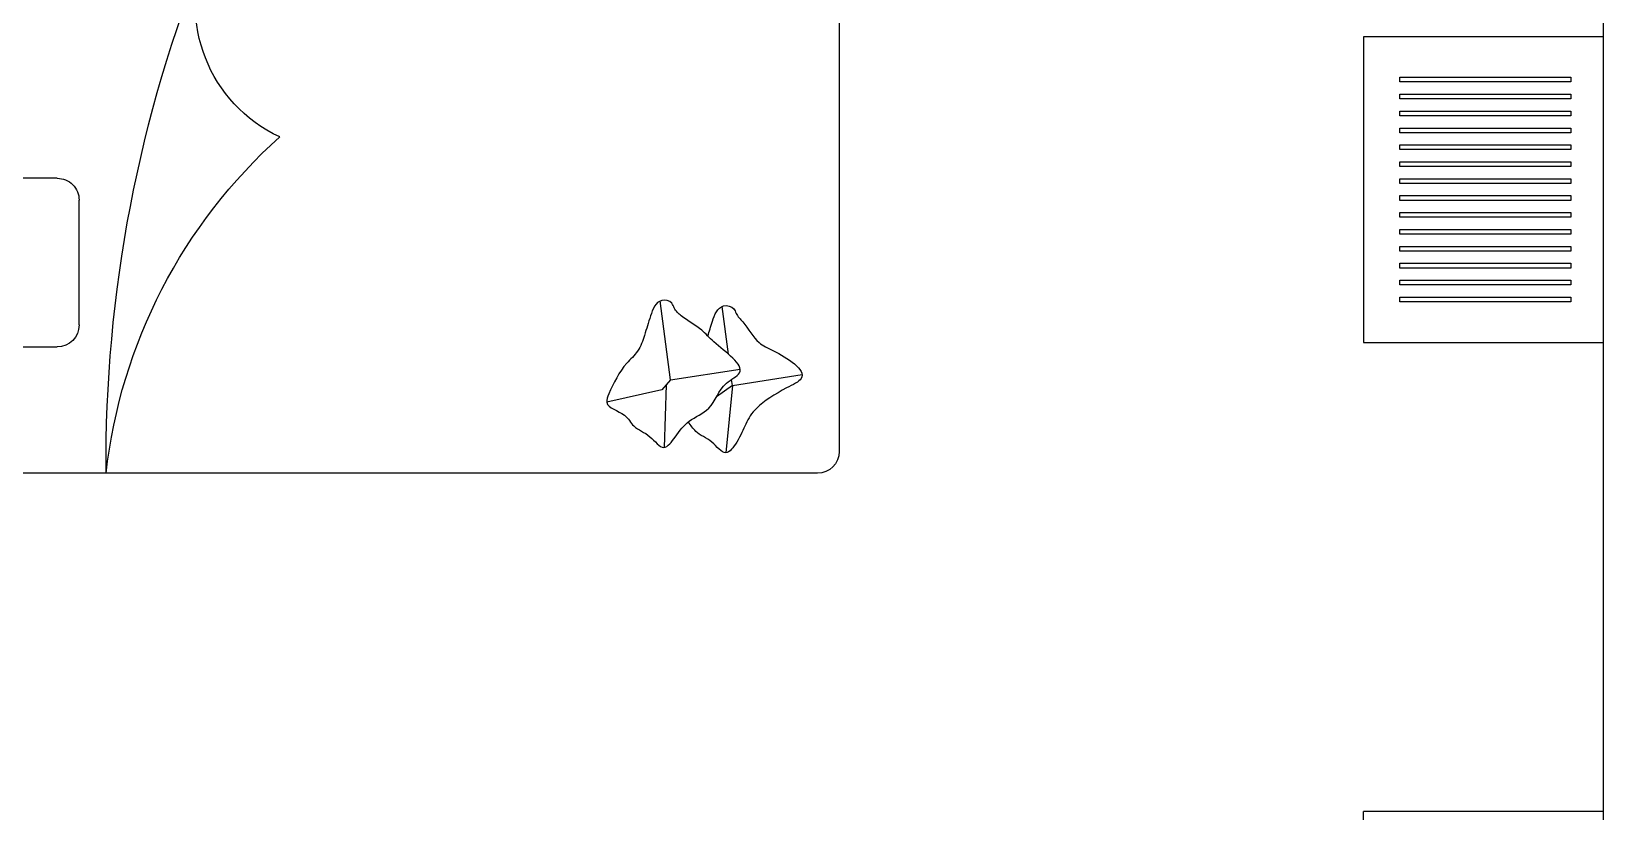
# Model space of a CAD drawing. Header units: centimetres. Extents: x 8510 to 16419, y -974 to 2536.
# Drawn here: x 9720.6 to 10080.6, y 1209.6 to 1388.4 of the extents above; entities that cross this region are included whole.
import ezdxf

# ---------------------------------------------------------------- set-up
doc = ezdxf.new("R2010")
doc.units = ezdxf.units.CM
for name, color, linetype in [('5', 5, 'Continuous'), ('P5', 5, 'Continuous'), ('轴线', 1, 'Continuous')]:
    doc.layers.add(name, color=color, linetype=linetype)

# ---------------------------------------------------------------- blocks, each defined once
blk = doc.blocks.new('16')
at = {"layer": 'P5'}
for p, q in [((-327529.6, -96385.3), (-328629.6, -96385.3)), ((-326779.6, -96385.3), (-325679.6, -96385.3)), ((-328679.6, -96435.3), (-328679.6, -98385.3)), ((-327479.6, -98385.3), (-327479.6, -96435.3)), ((-326829.6, -98385.3), (-326829.6, -96435.3)), ((-325629.6, -96435.3), (-325629.6, -98385.3)), ((-328478.1, -96630), (-328453.3, -96470.4)), ((-325831.1, -96630), (-325856, -96470.4)), ((-328465.7, -96771.7), (-328440.9, -96612.2)), ((-325843.5, -96771.7), (-325868.4, -96612.2)), ((-328478.1, -96630), (-328632.5, -96644.8)), ((-328478.1, -96630), (-328504.1, -96666.5)), ((-328478.1, -96630), (-328464.3, -96631.8)), ((-328406.4, -96639.3), (-328297.2, -96653.5)), ((-325902.8, -96639.3), (-326012, -96653.5)), ((-325831.1, -96630), (-325844.9, -96631.8)), ((-325831.1, -96630), (-325676.8, -96644.8)), ((-325831.1, -96630), (-325805.1, -96666.5)), ((-328476.9, -96781.9), (-328620.1, -96786.5)), ((-328488, -96792), (-328516.3, -96917.8)), ((-328465.7, -96771.7), (-328488, -96792)), ((-328465.7, -96771.7), (-328284.8, -96795.3)), ((-325843.5, -96771.7), (-326024.4, -96795.3)), ((-325843.5, -96771.7), (-325821.2, -96792)), ((-325832.3, -96781.9), (-325689.2, -96786.5)), ((-325821.2, -96792), (-325792.9, -96917.8)), ((-326929.6, -97865.3), (-327479.6, -97865.3)), ((-327329.6, -97865.3), (-326829.6, -97865.3)), ((-326929.6, -97885.3), (-327479.6, -97885.3)), ((-327329.6, -97885.3), (-326829.6, -97885.3)), ((-328339.7, -98126.1), (-328053.7, -98126.1)), ((-325969.5, -98126.1), (-326255.5, -98126.1)), ((-328389.7, -98304.1), (-328389.7, -98176.1)), ((-328003.7, -98176.1), (-328003.7, -98304.1)), ((-326305.5, -98176.1), (-326305.5, -98304.1)), ((-325919.5, -98304.1), (-325919.5, -98176.1)), ((-328679.6, -98385.3), (-327479.6, -98385.3)), ((-328053.7, -98354.1), (-328339.7, -98354.1)), ((-327479.6, -98385.3), (-326929.6, -98385.3)), ((-326829.6, -98385.3), (-327329.6, -98385.3)), ((-325629.6, -98385.3), (-326829.6, -98385.3)), ((-326255.5, -98354.1), (-325969.5, -98354.1))]:
    blk.add_line(p, q, dxfattribs=at)
for centre, radius, start, end in [((-328629.6, -96435.3), 50, 90, 180), ((-327529.6, -96435.3), 50, 360, 90), ((-326779.6, -96435.3), 50, 90, 180), ((-325679.6, -96435.3), 50, 360, 90), ((-328816, -96854.6), 1217.4, 276.4341, 318.1692), ((-327606.2, -97526.3), 333.6, 204.8626, 292.3048), ((-326703, -97526.3), 333.6, 247.6952, 335.1374), ((-325493.2, -96854.6), 1217.4, 221.8308, 263.5659), ((-328656.4, -94932.6), 3131.8, 269.575, 292.0704), ((-325652.8, -94932.6), 3131.8, 247.9296, 270.425), ((-328339.7, -98176.1), 50, 90, 180), ((-328053.7, -98176.1), 50, 360, 90), ((-326255.5, -98176.1), 50, 90, 180), ((-325969.5, -98176.1), 50, 360, 90), ((-328339.7, -98304.1), 50, 180, 270), ((-328053.7, -98304.1), 50, 270, 0), ((-326255.5, -98304.1), 50, 180, 270), ((-325969.5, -98304.1), 50, 270, 360)]:
    blk.add_arc(centre, radius, start, end, dxfattribs=at)
for points, knots in [([(-328365.2, -96686.3), (-328354.3, -96683), (-328329.9, -96675.9), (-328290.3, -96660.9), (-328297.4, -96626.6), (-328317.7, -96620.9), (-328339.6, -96597.6), (-328381.6, -96575.7), (-328402.6, -96523.5), (-328454.3, -96442), (-328488.7, -96518.6), (-328527.4, -96577.9), (-328563.6, -96599.2), (-328602.9, -96614.6), (-328646.1, -96646.8), (-328601.1, -96676.8), (-328590.7, -96713.1), (-328569.2, -96724.8), (-328562.4, -96731.6)], [302.881499, 302.881499, 302.881499, 302.881499, 365.923862, 443.495891, 486.869509, 508.121341, 551.224987, 653.577238, 722.157956, 886.957345, 954.669001, 1080.195465, 1176.186491, 1262.393992, 1325.142437, 1396.247261, 1475.918394, 1525.343184, 1525.343184, 1525.343184, 1525.343184]), ([(-325944, -96686.3), (-325954.9, -96683), (-325979.3, -96675.9), (-326018.9, -96660.9), (-326011.9, -96626.6), (-325991.6, -96620.9), (-325969.7, -96597.6), (-325927.6, -96575.7), (-325906.6, -96523.5), (-325854.9, -96442), (-325820.5, -96518.6), (-325781.8, -96577.9), (-325745.6, -96599.2), (-325706.3, -96614.6), (-325663.1, -96646.8), (-325708.1, -96676.8), (-325718.5, -96713.1), (-325740, -96724.8), (-325746.8, -96731.6)], [302.881499, 302.881499, 302.881499, 302.881499, 365.923862, 443.495891, 486.869509, 508.121341, 551.224987, 653.577238, 722.157956, 886.957345, 954.669001, 1080.195465, 1176.186491, 1262.393992, 1325.142437, 1396.247261, 1475.918394, 1525.343184, 1525.343184, 1525.343184, 1525.343184]), ([(-325811.6, -96913.4), (-325836.5, -96901.6), (-325872.7, -96884.5), (-325908.3, -96844.2), (-325948.6, -96829.9), (-325987.3, -96819.4), (-326031.3, -96802.7), (-326024.3, -96768.4), (-326004, -96762.7), (-325982.1, -96739.4), (-325963, -96702.4), (-325919, -96665.3), (-325867.3, -96583.8), (-325832.9, -96660.4), (-325775.6, -96672.3), (-325752.8, -96732), (-325718.7, -96756.4), (-325675.5, -96788.6), (-325720.5, -96818.6), (-325731.4, -96856.4), (-325771, -96875.7), (-325780.3, -96925), (-325804.7, -96916), (-325811.6, -96913.4)], [0, 0, 0, 0, 81.607478, 118.566056, 158.122077, 204.917363, 248.357699, 272.646925, 284.547951, 308.685993, 366.003253, 404.408455, 496.696113, 534.614641, 604.909461, 658.664435, 706.940635, 742.079765, 781.898466, 826.514301, 858.965165, 909.229441, 928.854535, 928.854535, 928.854535, 928.854535])]:
    blk.add_open_spline(points, degree=3, knots=knots, dxfattribs=at)
blk.add_spline([(-328497.6, -96913.4), (-328427.4, -96871.9), (-328399.7, -96847.4), (-328363.5, -96831.4), (-328318.8, -96817.6), (-328283.7, -96792), (-328290.1, -96768.6), (-328300.7, -96763.2), (-328318.8, -96747.2), (-328351.8, -96700.4), (-328378.4, -96672.7), (-328449.7, -96614.1), (-328473.2, -96643.9), (-328530.6, -96684.4), (-328560.4, -96729.1), (-328596.6, -96761.1), (-328620.1, -96787.2), (-328595.8, -96818.8), (-328571.1, -96855.9), (-328546.6, -96877.2), (-328516.8, -96917.7), (-328497.6, -96913.4)], degree=3, dxfattribs=at)
blk = doc.blocks.new('42')
at = {"layer": '5'}
for p, q in [((-87017.2, -72432.8), (-87017.2, -71732.8)), ((-87017.2, -71732.8), (-86467.2, -71732.8)), ((-86467.2, -71732.8), (-86467.2, -72432.8)), ((-86541.9, -71825.9), (-86934, -71825.9)), ((-86934, -71825.9), (-86934, -71836.6)), ((-86934, -71836.6), (-86541.9, -71836.6)), ((-86541.9, -71836.6), (-86541.9, -71825.9)), ((-86541.9, -71864.6), (-86934, -71864.6)), ((-86934, -71864.6), (-86934, -71875.4)), ((-86934, -71875.4), (-86541.9, -71875.4)), ((-86541.9, -71875.4), (-86541.9, -71864.6)), ((-86541.9, -71903.3), (-86934, -71903.3)), ((-86934, -71903.3), (-86934, -71914.1)), ((-86934, -71914.1), (-86541.9, -71914.1)), ((-86541.9, -71914.1), (-86541.9, -71903.3)), ((-86541.9, -71942.1), (-86934, -71942.1)), ((-86934, -71942.1), (-86934, -71952.8)), ((-86934, -71952.8), (-86541.9, -71952.8)), ((-86541.9, -71952.8), (-86541.9, -71942.1)), ((-86541.9, -71980.8), (-86934, -71980.8)), ((-86934, -71980.8), (-86934, -71991.6)), ((-86934, -71991.6), (-86541.9, -71991.6)), ((-86541.9, -71991.6), (-86541.9, -71980.8)), ((-86541.9, -72019.6), (-86934, -72019.6)), ((-86934, -72019.6), (-86934, -72030.3)), ((-86934, -72030.3), (-86541.9, -72030.3)), ((-86541.9, -72030.3), (-86541.9, -72019.6)), ((-86541.9, -72058.3), (-86934, -72058.3)), ((-86934, -72058.3), (-86934, -72069.1)), ((-86934, -72069.1), (-86541.9, -72069.1)), ((-86541.9, -72069.1), (-86541.9, -72058.3)), ((-86541.9, -72097), (-86934, -72097)), ((-86934, -72097), (-86934, -72107.8)), ((-86934, -72107.8), (-86541.9, -72107.8)), ((-86541.9, -72107.8), (-86541.9, -72097)), ((-86541.9, -72135.8), (-86934, -72135.8)), ((-86934, -72135.8), (-86934, -72146.5)), ((-86541.9, -72146.5), (-86541.9, -72135.8)), ((-86934, -72146.5), (-86541.9, -72146.5)), ((-86541.9, -72174.5), (-86934, -72174.5)), ((-86934, -72174.5), (-86934, -72185.3)), ((-86541.9, -72185.3), (-86541.9, -72174.5)), ((-86934, -72185.3), (-86541.9, -72185.3)), ((-86541.9, -72213.3), (-86934, -72213.3)), ((-86934, -72213.3), (-86934, -72224)), ((-86541.9, -72224), (-86541.9, -72213.3)), ((-86934, -72224), (-86541.9, -72224)), ((-86541.9, -72252), (-86934, -72252)), ((-86934, -72252), (-86934, -72262.8)), ((-86541.9, -72262.8), (-86541.9, -72252)), ((-86934, -72262.8), (-86541.9, -72262.8)), ((-86541.9, -72290.7), (-86934, -72290.7)), ((-86934, -72290.7), (-86934, -72301.5)), ((-86934, -72301.5), (-86541.9, -72301.5)), ((-86541.9, -72301.5), (-86541.9, -72290.7)), ((-86541.9, -72329.5), (-86934, -72329.5)), ((-86934, -72329.5), (-86934, -72340.2)), ((-86934, -72340.2), (-86541.9, -72340.2)), ((-86541.9, -72340.2), (-86541.9, -72329.5)), ((-86467.2, -72432.8), (-87017.2, -72432.8))]:
    blk.add_line(p, q, dxfattribs=at)
at = {"layer": '5', "linetype": 'Continuous', "rotation": 270}
blk.add_blockref('16', (8168, -400112.5), dxfattribs=at)
blk = doc.blocks.new('43')
at = {"layer": 'P5'}
for p in [(-87017.2, -67807.9), (-86467.2, -70657.9)]:
    blk.add_line(p, (-87017.2, -70657.9), dxfattribs=at)
blk.add_blockref('42', (0, 0), dxfattribs=at)

msp = doc.modelspace()

# ---------------------------------------------------------------- linework, layer by layer
at = {"layer": '轴线', "color": 7}
msp.add_line((10080.58, 924.63), (10080.58, 1856.13), dxfattribs=at)

# ---------------------------------------------------------------- block references
at = {"layer": 'P5', "color": 7, "xscale": -0.1, "yscale": 0.1, "zscale": 0.1, "rotation": 180}
msp.add_blockref('43', (18727.3, -5856.16), dxfattribs=at)

doc.saveas('drawing.dxf')
